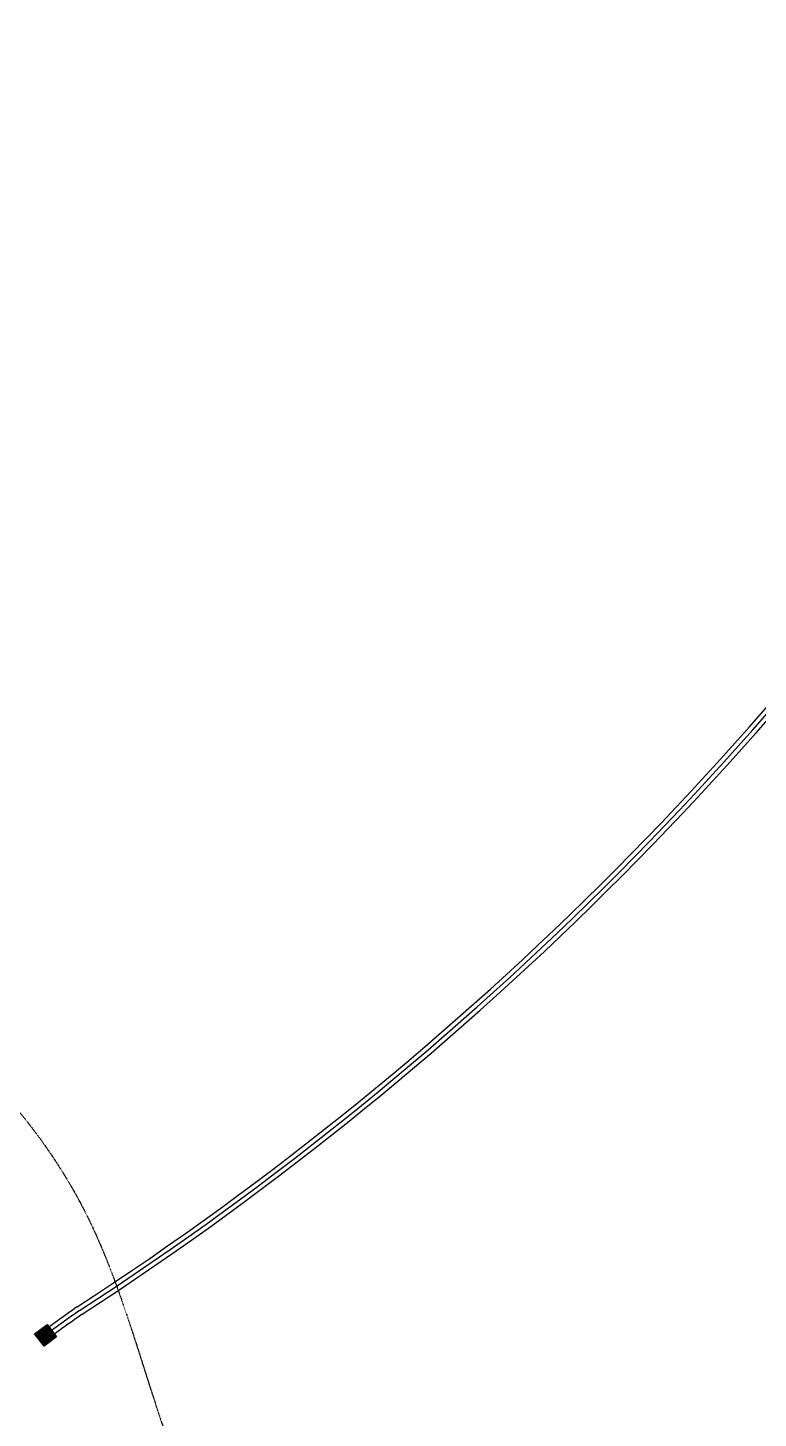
# Model space of a CAD drawing. Header units: millimetres. Extents: x 832728086 to 834530684, y 817551485 to 818349469.
# Drawn here: x 834093686 to 834121900, y 817873567 to 817927256 of the extents above; entities that cross this region are included whole.
import ezdxf

# ---------------------------------------------------------------- set-up
doc = ezdxf.new("R2010")
doc.units = ezdxf.units.MM
doc.header["$LTSCALE"] = 100
doc.linetypes.add('Hidden', pattern=[9.525, 6.35, -3.175])
doc.layers.add('+C-160', color=160, linetype='Hidden')
doc.layers.add('000-Tactile-l', color=8, linetype='Continuous')
doc.layers.add('000-helpline', color=30, linetype='Continuous', lineweight=30, plot=False)

# ---------------------------------------------------------------- blocks, each defined once
blk = doc.blocks.new('tactile')
at = {"layer": '000-helpline', "ltscale": 0.015}
for points in [[(834094.246, 817877.059), (834094.428, 817876.819), (834094.189, 817876.638), (834094.007, 817876.877)], [(834094.485, 817877.24), (834094.667, 817877.001), (834094.428, 817876.819), (834094.246, 817877.059)], [(834094.428, 817876.819), (834094.609, 817876.58), (834094.37, 817876.399), (834094.189, 817876.638)], [(834094.667, 817877.001), (834094.848, 817876.762), (834094.609, 817876.58), (834094.428, 817876.819)]]:
    blk.add_lwpolyline(points, close=True, dxfattribs=at)
at = {"layer": '000-Tactile-l'}
blk.add_lwpolyline([(834094.007, 817876.877), (834094.485, 817877.24), (834094.848, 817876.762), (834094.37, 817876.399)], close=True, dxfattribs=at)
at = {"layer": '000-Tactile-l', "ltscale": 0.015}
for centre, radius in [((834094.281, 817877.054), 0.0175), ((834094.281, 817877.054), 0.0125), ((834094.321, 817877.084), 0.0175), ((834094.321, 817877.084), 0.0125), ((834094.351, 817877.044), 0.0175), ((834094.351, 817877.044), 0.0125), ((834094.361, 817877.114), 0.0175), ((834094.361, 817877.114), 0.0125), ((834094.391, 817877.074), 0.0175), ((834094.391, 817877.074), 0.0125), ((834094.401, 817877.144), 0.0175), ((834094.401, 817877.144), 0.0125), ((834094.422, 817877.034), 0.0175), ((834094.431, 817877.105), 0.0175), ((834094.431, 817877.105), 0.0125), ((834094.441, 817877.175), 0.0175), ((834094.441, 817877.175), 0.0125), ((834094.461, 817877.065), 0.0175), ((834094.461, 817877.065), 0.0125), ((834094.471, 817877.135), 0.0175), ((834094.471, 817877.135), 0.0125), ((834094.481, 817877.205), 0.0175), ((834094.481, 817877.205), 0.0125), ((834094.501, 817877.095), 0.0175), ((834094.501, 817877.095), 0.0125), ((834094.511, 817877.165), 0.0175), ((834094.511, 817877.165), 0.0125), ((834094.531, 817877.055), 0.0175), ((834094.531, 817877.055), 0.0125), ((834094.541, 817877.125), 0.0175), ((834094.541, 817877.125), 0.0125), ((834094.571, 817877.085), 0.0175), ((834094.571, 817877.085), 0.0125), ((834094.601, 817877.045), 0.0175), ((834094.601, 817877.045), 0.0125), ((834094.042, 817876.872), 0.0175), ((834094.042, 817876.872), 0.0125), ((834094.073, 817876.833), 0.0175), ((834094.073, 817876.833), 0.0125), ((834094.082, 817876.903), 0.0175), ((834094.082, 817876.903), 0.0125), ((834094.103, 817876.793), 0.0175), ((834094.103, 817876.793), 0.0125), ((834094.112, 817876.863), 0.0175), ((834094.112, 817876.863), 0.0125), ((834094.122, 817876.933), 0.0175), ((834094.122, 817876.933), 0.0125), ((834094.133, 817876.753), 0.0175), ((834094.133, 817876.753), 0.0125), ((834094.143, 817876.823), 0.0175), ((834094.143, 817876.823), 0.0125), ((834094.152, 817876.893), 0.0175), ((834094.152, 817876.893), 0.0125), ((834094.162, 817876.963), 0.0175), ((834094.163, 817876.713), 0.0175), ((834094.162, 817876.963), 0.0125), ((834094.163, 817876.713), 0.0125), ((834094.173, 817876.783), 0.0175), ((834094.173, 817876.783), 0.0125), ((834094.182, 817876.853), 0.0175), ((834094.182, 817876.853), 0.0125), ((834094.192, 817876.923), 0.0175), ((834094.193, 817876.673), 0.0175), ((834094.192, 817876.923), 0.0125), ((834094.193, 817876.673), 0.0125), ((834094.202, 817876.993), 0.0175), ((834094.203, 817876.743), 0.0175), ((834094.202, 817876.993), 0.0125), ((834094.203, 817876.743), 0.0125), ((834094.213, 817876.813), 0.0175), ((834094.213, 817876.813), 0.0125), ((834094.222, 817876.883), 0.0175), ((834094.224, 817876.633), 0.0175), ((834094.222, 817876.883), 0.0125), ((834094.224, 817876.633), 0.0125), ((834094.232, 817876.953), 0.0175), ((834094.233, 817876.703), 0.0175), ((834094.232, 817876.953), 0.0125), ((834094.233, 817876.703), 0.0125), ((834094.242, 817877.024), 0.0175), ((834094.243, 817876.774), 0.0175), ((834094.242, 817877.024), 0.0125), ((834094.243, 817876.774), 0.0125), ((834094.253, 817876.844), 0.0175), ((834094.254, 817876.594), 0.0175), ((834094.253, 817876.844), 0.0125), ((834094.254, 817876.594), 0.0125), ((834094.262, 817876.914), 0.0175), ((834094.263, 817876.664), 0.0175), ((834094.262, 817876.914), 0.0125), ((834094.263, 817876.664), 0.0125), ((834094.272, 817876.984), 0.0175), ((834094.273, 817876.734), 0.0175), ((834094.272, 817876.984), 0.0125), ((834094.273, 817876.734), 0.0125), ((834094.283, 817876.804), 0.0175), ((834094.284, 817876.554), 0.0175), ((834094.283, 817876.804), 0.0125), ((834094.284, 817876.554), 0.0125), ((834094.292, 817876.874), 0.0175), ((834094.294, 817876.624), 0.0175), ((834094.292, 817876.874), 0.0125), ((834094.294, 817876.624), 0.0125), ((834094.302, 817876.944), 0.0175), ((834094.303, 817876.694), 0.0175), ((834094.302, 817876.944), 0.0125), ((834094.303, 817876.694), 0.0125), ((834094.312, 817877.014), 0.0175), ((834094.313, 817876.764), 0.0175), ((834094.314, 817876.514), 0.0175), ((834094.312, 817877.014), 0.0125), ((834094.313, 817876.764), 0.0125), ((834094.314, 817876.514), 0.0125), ((834094.323, 817876.834), 0.0175), ((834094.324, 817876.584), 0.0175), ((834094.323, 817876.834), 0.0125), ((834094.324, 817876.584), 0.0125), ((834094.332, 817876.904), 0.0175), ((834094.334, 817876.654), 0.0175), ((834094.332, 817876.904), 0.0125), ((834094.334, 817876.654), 0.0125), ((834094.342, 817876.974), 0.0175), ((834094.343, 817876.724), 0.0175), ((834094.342, 817876.974), 0.0125), ((834094.343, 817876.724), 0.0125), ((834094.353, 817876.794), 0.0175), ((834094.354, 817876.544), 0.0175), ((834094.353, 817876.794), 0.0125), ((834094.354, 817876.544), 0.0125), ((834094.362, 817876.864), 0.0175), ((834094.364, 817876.614), 0.0175), ((834094.362, 817876.864), 0.0125), ((834094.364, 817876.614), 0.0125), ((834094.372, 817876.934), 0.0175), ((834094.373, 817876.684), 0.0175), ((834094.372, 817876.934), 0.0125), ((834094.373, 817876.684), 0.0125), ((834094.382, 817877.004), 0.0175), ((834094.383, 817876.754), 0.0175), ((834094.384, 817876.504), 0.0175), ((834094.382, 817877.004), 0.0125), ((834094.383, 817876.754), 0.0125), ((834094.384, 817876.504), 0.0125), ((834094.393, 817876.824), 0.0175), ((834094.394, 817876.574), 0.0175), ((834094.393, 817876.824), 0.0125), ((834094.394, 817876.574), 0.0125), ((834094.402, 817876.894), 0.0175), ((834094.404, 817876.644), 0.0175), ((834094.402, 817876.894), 0.0125), ((834094.404, 817876.644), 0.0125), ((834094.412, 817876.964), 0.0175), ((834094.413, 817876.714), 0.0175), ((834094.412, 817876.964), 0.0125), ((834094.413, 817876.714), 0.0125), ((834094.423, 817876.784), 0.0175), ((834094.424, 817876.534), 0.0175), ((834094.422, 817877.034), 0.0125), ((834094.423, 817876.784), 0.0125), ((834094.424, 817876.534), 0.0125), ((834094.432, 817876.855), 0.0175), ((834094.434, 817876.605), 0.0175), ((834094.432, 817876.855), 0.0125), ((834094.434, 817876.605), 0.0125), ((834094.442, 817876.925), 0.0175), ((834094.443, 817876.675), 0.0175), ((834094.442, 817876.925), 0.0125), ((834094.443, 817876.675), 0.0125), ((834094.452, 817876.995), 0.0175), ((834094.453, 817876.745), 0.0175), ((834094.452, 817876.995), 0.0125), ((834094.453, 817876.745), 0.0125), ((834094.463, 817876.815), 0.0175), ((834094.464, 817876.565), 0.0175), ((834094.463, 817876.815), 0.0125), ((834094.464, 817876.565), 0.0125), ((834094.472, 817876.885), 0.0175), ((834094.474, 817876.635), 0.0175), ((834094.472, 817876.885), 0.0125), ((834094.474, 817876.635), 0.0125), ((834094.482, 817876.955), 0.0175), ((834094.483, 817876.705), 0.0175), ((834094.482, 817876.955), 0.0125), ((834094.483, 817876.705), 0.0125), ((834094.492, 817877.025), 0.0175), ((834094.493, 817876.775), 0.0175), ((834094.494, 817876.525), 0.0175), ((834094.492, 817877.025), 0.0125), ((834094.493, 817876.775), 0.0125), ((834094.494, 817876.525), 0.0125), ((834094.503, 817876.845), 0.0175), ((834094.504, 817876.595), 0.0175), ((834094.503, 817876.845), 0.0125), ((834094.504, 817876.595), 0.0125), ((834094.512, 817876.915), 0.0175), ((834094.513, 817876.665), 0.0175), ((834094.512, 817876.915), 0.0125), ((834094.513, 817876.665), 0.0125), ((834094.522, 817876.985), 0.0175), ((834094.523, 817876.735), 0.0175), ((834094.522, 817876.985), 0.0125), ((834094.523, 817876.735), 0.0125), ((834094.533, 817876.805), 0.0175), ((834094.534, 817876.555), 0.0175), ((834094.533, 817876.805), 0.0125), ((834094.534, 817876.555), 0.0125), ((834094.542, 817876.875), 0.0175), ((834094.544, 817876.625), 0.0175), ((834094.542, 817876.875), 0.0125), ((834094.544, 817876.625), 0.0125), ((834094.552, 817876.945), 0.0175), ((834094.553, 817876.695), 0.0175), ((834094.552, 817876.945), 0.0125), ((834094.553, 817876.695), 0.0125), ((834094.562, 817877.015), 0.0175), ((834094.563, 817876.765), 0.0175), ((834094.562, 817877.015), 0.0125), ((834094.563, 817876.765), 0.0125), ((834094.573, 817876.835), 0.0175), ((834094.574, 817876.585), 0.0175), ((834094.573, 817876.835), 0.0125), ((834094.574, 817876.585), 0.0125), ((834094.582, 817876.905), 0.0175), ((834094.584, 817876.655), 0.0175), ((834094.582, 817876.905), 0.0125), ((834094.584, 817876.655), 0.0125), ((834094.592, 817876.975), 0.0175), ((834094.593, 817876.725), 0.0175), ((834094.592, 817876.975), 0.0125), ((834094.593, 817876.725), 0.0125), ((834094.603, 817876.795), 0.0175), ((834094.603, 817876.795), 0.0125), ((834094.612, 817876.865), 0.0175), ((834094.614, 817876.615), 0.0175), ((834094.612, 817876.865), 0.0125), ((834094.614, 817876.615), 0.0125), ((834094.622, 817876.936), 0.0175), ((834094.623, 817876.686), 0.0175), ((834094.622, 817876.936), 0.0125), ((834094.623, 817876.686), 0.0125), ((834094.632, 817877.006), 0.0175), ((834094.633, 817876.756), 0.0175), ((834094.632, 817877.006), 0.0125), ((834094.633, 817876.756), 0.0125), ((834094.643, 817876.826), 0.0175), ((834094.643, 817876.826), 0.0125), ((834094.652, 817876.896), 0.0175), ((834094.654, 817876.646), 0.0175), ((834094.652, 817876.896), 0.0125), ((834094.654, 817876.646), 0.0125), ((834094.662, 817876.966), 0.0175), ((834094.663, 817876.716), 0.0175), ((834094.662, 817876.966), 0.0125), ((834094.663, 817876.716), 0.0125), ((834094.673, 817876.786), 0.0175), ((834094.673, 817876.786), 0.0125), ((834094.682, 817876.856), 0.0175), ((834094.682, 817876.856), 0.0125), ((834094.692, 817876.926), 0.0175), ((834094.693, 817876.676), 0.0175), ((834094.692, 817876.926), 0.0125), ((834094.693, 817876.676), 0.0125), ((834094.703, 817876.746), 0.0175), ((834094.703, 817876.746), 0.0125), ((834094.713, 817876.816), 0.0175), ((834094.713, 817876.816), 0.0125), ((834094.722, 817876.886), 0.0175), ((834094.722, 817876.886), 0.0125), ((834094.733, 817876.706), 0.0175), ((834094.733, 817876.706), 0.0125), ((834094.743, 817876.776), 0.0175), ((834094.743, 817876.776), 0.0125), ((834094.753, 817876.846), 0.0175), ((834094.753, 817876.846), 0.0125), ((834094.773, 817876.736), 0.0175), ((834094.773, 817876.736), 0.0125), ((834094.783, 817876.806), 0.0175), ((834094.783, 817876.806), 0.0125), ((834094.813, 817876.767), 0.0175), ((834094.813, 817876.767), 0.0125), ((834094.344, 817876.474), 0.0175), ((834094.344, 817876.474), 0.0125), ((834094.375, 817876.434), 0.0175), ((834094.375, 817876.434), 0.0125), ((834094.415, 817876.464), 0.0175), ((834094.415, 817876.464), 0.0125), ((834094.454, 817876.495), 0.0175), ((834094.454, 817876.495), 0.0125)]:
    blk.add_circle(centre, radius, dxfattribs=at)
at = {"layer": '000-Tactile-l', "ltscale": 0.02}
for centre, radius, start, end in [((834026.713, 817984.105), 126.603, 302.99183, 327.29777), ((834026.713, 817984.105), 126.773, 302.99295, 327.29891), ((834026.713, 817984.105), 126.948, 302.99411, 327.30008), ((834116.113, 817848.328), 35.975, 124.6656, 127.753), ((834116.113, 817848.328), 35.805, 124.6695, 127.7558), ((834116.113, 817848.328), 35.63, 124.6736, 127.7587)]:
    blk.add_arc(centre, radius, start, end, dxfattribs=at)
blk = doc.blocks.new('A$C062A3D83')
at = {"layer": '+C-160', "ltscale": 5e-05}
blk.add_spline([(-296848, -26983), (-291366, -32081), (-295855, -38319), (-303781, -47656), (-318196, -73269), (-309360, -93474), (-283638, -103343), (-243086, -110445), (-227444, -123714), (-223395, -134705), (-216760, -144404), (-209774, -151196), (-202066, -157173), (-186237, -166002), (-170522, -170541), (-165682, -170396), (-156246, -168405), (-151883, -167137), (-148806, -164614), (-145035, -161002), (-143718, -159179), (-140359, -155166), (-137073, -151867), (-129325, -146113), (-122013, -142382), (-115421, -140274), (-110402, -138359), (-105272, -133214), (-103824, -129495), (-103593, -128494)], degree=3, dxfattribs=at)

msp = doc.modelspace()

# ---------------------------------------------------------------- block references
at = {"layer": '+C-160', "ltscale": 5}
msp.add_blockref('A$C062A3D83', (834323333.3128, 818005260.0327), dxfattribs=at)
at = {"layer": '000-Tactile-l', "xscale": 1000, "yscale": 1000, "zscale": 1000}
msp.add_blockref('tactile', (-56.4905, -49.2817, -0.0703), dxfattribs=at)

doc.saveas('drawing.dxf')
